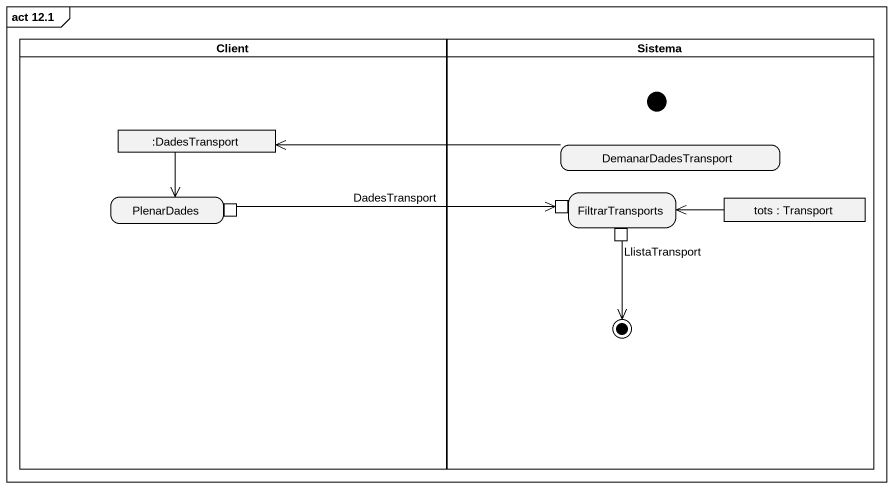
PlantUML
@startuml
mainframe act 12.1
hide empty description
state Client <<partition>> {
  state ":DadesTransport" as DadesTransport <<object>>
  state PlenarDades {
    state pin1 <<outputPin>>
  }
}
state Sistema <<partition>> {
  state initial1 <<start>>
  state DemanarDadesTransport
  state FiltrarTransports {
    state pin2 <<inputPin>>
    state LlistaTransport <<outputPin>>
  }
  state "tots : Transport" as tots <<object>>
  state final1 <<end>>
}
DadesTransport --> PlenarDades
DemanarDadesTransport -left-> DadesTransport
pin1 -right-> pin2 : DadesTransport
LlistaTransport --> final1
tots -left-> FiltrarTransports
@enduml
